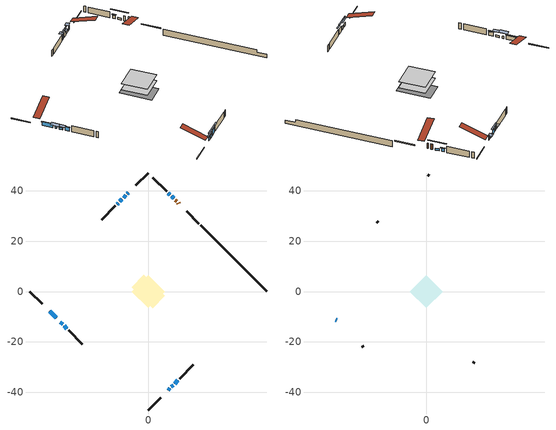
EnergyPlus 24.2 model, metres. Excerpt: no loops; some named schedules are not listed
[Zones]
conditioned space
 floor outside (Floor1 construction): -1.1,0 0,1.1 1.1,0 0,-1.1 z0.61
 floor adiabatic (AdiabaticFloorConstruction): -6.53,0 0,6.53 6.53,0 0,-6.53 z0.61
 floor foundation (Slab1 construction): -6.57,1.7 -1.7,6.57 6.57,-1.7 1.7,-6.57 z-1.77
 wall outside (RimJoist1 construction): 0,-47.09 4.93,-42.16 / -47.09,0 -42.16,-4.93 / 0,47.09 -4.93,42.16 / 20.13,26.95 15.2,31.88 z0.61:0.91
 wall outside (AdiabaticWallConstruction 1): 12.21,34.87 11.9,35.19 / 11.24,35.84 10.79,36.3 z0.61:2.64
 wall outside (AdiabaticWallConstruction): -7.92,39.16 -8.28,38.81 z0.61:2.29; -39.16,-7.92 -36.58,-10.51 / -10.45,36.64 -11.31,35.77 / -33.39,-13.69 -32.31,-14.77 z0.61:2.13; 10.13,36.95 9.27,37.82 / -8.93,38.15 -9.79,37.29 / -34.91,-12.17 -34.05,-13.04 z0.61:1.37; 8.61,38.47 7.98,39.1 / 7.92,-39.16 8.55,-38.53 z0.61:1.91; -11.97,35.12 -12.36,34.72 z0.61:2.59; 9.21,-37.88 9.84,-37.25 z0.61:1.83; 10.49,-36.59 11.79,-35.3 z0.61:2.62
 wall outside (Wall1 construction): 12.44,-34.64 17.92,-29.16 / -31.66,-15.43 -26.18,-20.91 / -13.02,34.06 -18.5,28.58 / 7.33,39.76 1.85,45.24 z0.61:3.05
 wall foundation (FoundationWall1 construction): 20.79,26.3,-1.77 20.79,26.3,0.61 44.46,2.63,0.61 44.46,2.63,-0.49 47.09,0,-0.49 47.09,0,-1.77
 window (WindowConstruction 8): -7.92,39.16 -8.28,38.81 z0.61:2.29
 window (WindowConstruction 7): -39.16,-7.92 -36.58,-10.51 z0.61:2.13
 window (WindowConstruction 9): 10.13,36.95 9.27,37.82 z0.61:1.37
 window (WindowConstruction 10): -8.93,38.15 -9.79,37.29 z0.61:1.37
 window (WindowConstruction 11): -34.91,-12.18 -34.05,-13.04 z0.61:1.37
 window (WindowConstruction): 8.61,38.47 7.98,39.1 z0.61:1.91
 window (WindowConstruction 1): -10.45,36.63 -11.31,35.77 z0.61:2.13
 window (WindowConstruction 2): -11.97,35.12 -12.36,34.72 z0.61:2.59
 window (WindowConstruction 3): 7.92,-39.16 8.55,-38.53 z0.61:1.91
 window (WindowConstruction 4): 9.21,-37.88 9.84,-37.25 z0.61:1.83
 window (WindowConstruction 5): 10.49,-36.59 11.79,-35.3 z0.61:2.62
 window (WindowConstruction 6): -33.39,-13.69 -32.31,-14.77 z0.61:2.13
 door (Door): 12.21,34.87 11.9,35.19 z0.61:2.64
 door (Door 1): 11.24,35.84 10.79,36.3 z0.61:2.64
 ceiling adiabatic (AdiabaticFloorConstruction): 0,-6.53 6.53,0 0,6.53 -6.53,0 z0.61
attic - vented
 floor to conditioned space (Floor2 construction Reversed): -6.53,0 0,6.53 6.53,0 0,-6.53 z3.05
 wall outside (AdiabaticWallConstruction): -35.92,-11.16 -35.57,-11.52 z0.61:1.47
 wall outside (Wall2 construction): 18.58,-28.5 19.11,-27.97 / -25.52,-21.57 -24.99,-22.1 / -19.16,27.93 -19.69,27.4 / 1.19,45.9 0.66,46.43 z0.61:3.05
 window (WindowConstruction 12): -35.92,-11.16 -35.57,-11.52 z0.61:1.47
 roof outside (Roof1 construction): 7.26,-39.82,3.05 0.9,-33.46,6.05 -0.78,-35.13,6.05 5.59,-41.5,3.05; -39.82,-7.26,3.05 -33.46,-0.9,6.05 -35.13,0.78,6.05 -41.5,-5.59,3.05; -7.26,39.82,3.05 -0.9,33.46,6.05 0.78,35.13,6.05 -5.59,41.5,3.05; 12.87,34.22,3.05 6.51,27.85,6.05 8.18,26.18,6.05 14.55,32.54,3.05
shading: -34.71,-12.38 -36.78,-10.3 -37.86,-11.38 -35.78,-13.46 z2.69; -8.6,38.49 -7.6,39.49 -8.46,40.35 -9.46,39.35 z2.75; -36.44,-10.65 -39.31,-7.78 -39.52,-7.99 -36.65,-10.86 z2.34; 7.4,39.68 12,35.09 12.21,35.3 7.61,39.89 z4.01; -9.94,37.15 -8.79,38.3 -9.22,38.73 -10.37,37.58 z1.57; -33.19,-13.9 -35.77,-11.31 -36.63,-12.18 -34.05,-14.76 z2.59; 7.77,39.31 8.82,38.26 9.03,38.47 7.98,39.53 z2.2; -12.28,34.8 -9.48,37.6 -9.69,37.81 -12.49,35.02 z3.5; -12.58,34.51 -11.76,35.33 -12.62,36.19 -13.44,35.37 z2.89; 9.41,-37.67 7.06,-40.03 7.27,-40.24 9.62,-37.88 z3.12; 11.34,-35.74 7.7,-39.38 7.91,-39.6 11.55,-35.95 z3.96; 12.65,-34.44 9.63,-37.45 9.84,-37.66 12.86,-34.65 z3.83; -32.17,-14.91 -33.53,-13.55 -33.75,-13.76 -32.38,-15.13 z2.34
[Building]
Building 1: Terrain=Suburbs
[Site:Location]
Quebec Intl AP_QC: Latitude {deg}=46.8; Longitude {deg}=-71.38; Time Zone {hr}=-5; Elevation {m}=74; Keep Site Location Information=Yes
[Site:GroundTemperature:Shallow]
0.0108218, -2.24938, -2.43038, -1.3578, 2.94801, 7.23376, 10.9493, 13.303, 13.5029, 11.5886, 7.96783, 3.81355
[Site:WaterMainsTemperature]
Calculation Method=Schedule; Temperature Schedule=mains temperature schedule
[Material] Roughness=Rough; Thermal Absorptance=0.9
Name | Thickness {m} | Conductivity {W/m-K} | Density {kg/m3} | Specific Heat {J/kg-K} | Solar Absorptance | Visible Absorptance
asphalt or fiberglass shingles | 0.00635 | 0.162714 | 1121.4 | 1465.45 | 0.4 | 0.4
ceiling loosefill ins | 0.0846667 | 0.0480833 | 16.02 | 1046.75 | 0.7 | 0.7
ceiling stud and cavity | 0.1397 | 0.0801386 | 65.682 | 1177.47 | 0.7 | 0.7
concrete 4.0 in. | 0.1016 | 1.803125 | 2242.8 | 837.4 | 0.7 | 0.7
concrete 8.0 in. | 0.2032 | 1.803125 | 2242.8 | 837.4 | 0.7 | 0.7
door material | 0.04445 | 0.0451087 | 512.64 | 1214.23 | 0.7 | 0.7
exterior vertical ins | 0.0536725 | 0.029427 | 32.04 | 1214.23 | 0.7 | 0.7
floor covering | 0.0127 | 0.0433444 | 54.468 | 1339.84 | 0.6 | 0.6
floor rigid ins | 0.103632 | 0.029427 | 32.04 | 1214.23 | 0.7 | 0.7
floor rigid ins 1; wall rigid ins 1 | 0.512978 | 0.029427 | 32.04 | 1214.23 | 0.7 | 0.7
floor stud and cavity | 0.1397 | 0.161191 | 92.3553 | 1139.71 | 0.7 | 0.7
floor stud and cavity 1 | 0.1397 | 1.75129 | 37.0049 | 1207.88 | 0.7 | 0.7
furniture material conditioned space 1 | 0.1524 | 0.115458 | 640.8 | 1214.23 | 0.6 | 0.6
gypsum board | 0.0127 | 0.160291 | 801 | 837.4 | 0.6 | 0.6
gypsum board 1 | 0.0127 | 0.160291 | 801 | 837.4 | 0.7 | 0.7
osb sheathing 0.5 in. | 0.0127 | 0.115458 | 512.64 | 1214.23 | 0.7 | 0.7
osb sheathing 0.75 in. | 0.01905 | 0.115458 | 512.64 | 1214.23 | 0.7 | 0.7
osb sheathing 2.0 in. | 0.0508 | 0.115458 | 512.64 | 1214.23 | 0.7 | 0.7
rim joist rigid ins; wall rigid ins | 0.051816 | 0.029427 | 32.04 | 1214.23 | 0.7 | 0.7
rim joist stud and cavity | 0.0508 | 0.0402607 | 125.044 | 1163.47 | 0.6 | 0.6
wall stud and cavity | 0.1397 | 0.219778 | 139.0536 | 1170.24 | 0.7 | 0.7
wall stud and cavity 1 | 0.0889 | 6.9971 | 50.32683 | 1063.81 | 0.6 | 0.6
wall stud and cavity 2 | 0.0889 | 0.380278 | 52.3479 | 1209.89 | 0.7 | 0.7
wall stud and cavity 3 | 0.0889 | 0.391764 | 83.0341 | 1211.67 | 0.7 | 0.7
wood siding | 0.0254 | 0.102417 | 544.68 | 1172.36 | 0.4 | 0.4
wood siding 1 | 0.00254 | 0.102417 | 544.68 | 1172.36 | 0.4 | 0.4
wood siding 2; wood siding 3; wood siding 4 | 0.0254 | 0.102417 | 544.68 | 1172.36 | 0.7 | 0.7
[WindowMaterial:SimpleGlazingSystem]
Name | U-Factor {W/m2-K} | Solar Heat Gain Coefficient
WindowMaterial | 4.9603 | 0.66
WindowMaterial 1 | 4.6253 | 0.68
WindowMaterial 2 | 4.37603 | 0.67
WindowMaterial 3 | 5.0097 | 0.66
WindowMaterial 4 | 3.57373 | 0.64
WindowMaterial 5 | 4.96768 | 0.66
WindowMaterial 6 | 4.391933 | 0.69
WindowMaterial 7 | 1.79254 | 0.4
WindowMaterial 8 | 5.13859 | 0.65
WindowMaterial 9 | 2.28369 | 0.4
[Construction]
AdiabaticFloorConstruction: floor stud and cavity 1, floor rigid ins 1, osb sheathing 0.75 in., floor covering
AdiabaticWallConstruction: wood siding 3, wall rigid ins 1, wall stud and cavity 2, gypsum board
AdiabaticWallConstruction 1: wood siding 4, wall rigid ins 1, wall stud and cavity 2, gypsum board
Door; Door 1: door material
Floor1 construction: floor stud and cavity, floor rigid ins, osb sheathing 0.75 in., floor covering
Floor2 construction Reversed: gypsum board, ceiling stud and cavity, ceiling loosefill ins
FoundationWall1 construction: concrete 8.0 in., gypsum board 1
furniture construction conditioned space 1: furniture material conditioned space 1
PartitionWallConstruction: gypsum board, wall stud and cavity 3, gypsum board
RimJoist1 construction: wood siding 2, rim joist rigid ins, osb sheathing 2.0 in., rim joist stud and cavity
Roof1 construction: asphalt or fiberglass shingles
Slab1 construction: concrete 4.0 in.
Wall1 construction: wood siding, wall rigid ins, osb sheathing 0.5 in., wall stud and cavity, gypsum board
Wall2 construction: wood siding 1, wall stud and cavity 1
WindowConstruction; WindowConstruction 3: WindowMaterial
WindowConstruction 1: WindowMaterial 1
WindowConstruction 10; WindowConstruction 11; WindowConstruction 9: WindowMaterial 8
WindowConstruction 12: WindowMaterial 9
WindowConstruction 2: WindowMaterial 2
WindowConstruction 4: WindowMaterial 3
WindowConstruction 5: WindowMaterial 4
WindowConstruction 6: WindowMaterial 5
WindowConstruction 7: WindowMaterial 6
WindowConstruction 8: WindowMaterial 7
[Zone] Multiplier=1; Part of Total Floor Area=Yes
Name | Volume {m3}
attic - vented | 41.5799
conditioned space | 416.4
[Space]
Name | Zone | Volume {m3}
attic - vented 1 | attic - vented | 41.5799
conditioned space 1 | conditioned space | 416.4
[ZoneInfiltration:EffectiveLeakageArea]
infil attic - vented 1: Zone or Space=attic - vented 1; Schedule=Always On Discrete; Effective Air Leakage Area {cm2}=3152.49; Stack Coefficient=0.000378302; Wind Coefficient=1.31413e-05
[ZoneMixing]
whole house fan mix: Zone or Space=attic - vented; Schedule=Always On Continuous; Design Flow Rate Calculation Method=Flow/Zone; Design Flow Rate {m3/s}=0; Source Zone or Space=conditioned space
[SurfaceProperty:ExposedFoundationPerimeter]
Slab1: Exposed Perimeter Calculation Method=TotalExposedPerimeter; Total Exposed Perimeter {m}=37.187
[InternalMass] Zone or ZoneList=conditioned space; Space or SpaceList=conditioned space 1
Name | Construction | Surface Area {m2}
furniture mass conditioned space 1 | furniture construction conditioned space 1 | 67.3841
partition wall mass | PartitionWallConstruction | 168.46
[Lights]
interior lighting: Zone or ZoneList or Space or SpaceList=conditioned space 1; Schedule=interior lighting schedule; Design Level Calculation Method=LightingLevel; Lighting Level {W}=343.2; Return Air Fraction=0; Fraction Radiant=0.6; Fraction Visible=0.2; Fraction Replaceable=1
[People]
occupants: Zone or ZoneList or Space or SpaceList=conditioned space 1; Number of People Schedule=occupants schedule; Number of People Calculation Method=People; Number of People=3; Fraction Radiant=0.314171; Sensible Heat Fraction=0.56303; Activity Level Schedule=occupants activity schedule; Carbon Dioxide Generation Rate {m3/s-W}=0; Enable ASHRAE 55 Comfort Warnings=No; Mean Radiant Temperature Calculation Type=EnclosureAveraged
[ElectricEquipment] Zone or ZoneList or Space or SpaceList=conditioned space 1; Design Level Calculation Method=EquipmentLevel
Name | Schedule | Design Level {W} | Fraction Latent | Fraction Radiant | Fraction Lost
clothes dryer | clothes dryer schedule | 140.772 | 0.015 | 0.081 | 0.85
clothes washer | clothes washer schedule | 32.1985 | 0.03 | 0.162 | 0.7
cooking range | cooking range schedule | 215.147 | 0.08 | 0.432 | 0.2
dishwasher | dishwasher schedule | 66.8632 | 0.3 | 0.18 | 0.4
fridge | fridge schedule | 72.9452 | 0 | 0.6 | 0
mech vent house fan | mech vent house fan schedule | 14.1667 | 0 | 0 | 1
mech vent house fan cfis | mech vent house fan cfis schedule | 0 | 0 | 0 | 0
misc plug loads | misc plug loads schedule | 494.7 | 0.045 | 0.513 | 0.1
whole house fan | Always On Discrete | 0 | 0 | 0 | 1
[OtherEquipment] Zone or ZoneList or Space or SpaceList=conditioned space 1; Design Level Calculation Method=EquipmentLevel
Name | Fuel Type | Schedule | Design Level {W} | Fraction Latent | Fraction Radiant | Fraction Lost
clothes dryer 1 | Electricity | clothes dryer schedule | 0 | 0.015 | 0.081 | 0.85
cooking range 1 | Electricity | cooking range schedule | 0 | 0.08 | 0.432 | 0.2
general water use latent | None | general water use schedule | 62.594 | 1 | 0 | 0
general water use sensible | None | general water use schedule | -61.6891 | 0 | 0.6 | 0
mech vent house fan latent load | None | Always On Discrete | 0 | 1 | 0 | 0
mech vent house fan sensible load | None | Always On Discrete | 0 | 0 | 0 | 0
water heater energy adjustment1 | Electricity | Always On Discrete | 0.01 | 0 | 0 | 1
[ZoneInfiltration:DesignFlowRate] Zone or ZoneList or Space or SpaceList=conditioned space 1; Schedule=Always On Discrete; Design Flow Rate Calculation Method=Flow/Zone; Design Flow Rate {m3/s}=0
infil flow; natural vent flow; whole house fan flow
[Foundation:Kiva]
Foundation Kiva 1: Initial Indoor Air Temperature {C}=18; Wall Height Above Grade {m}=0.609996; Wall Depth Below Slab {m}=0.2032; Custom Block Material Name 1=exterior vertical ins; Custom Block Depth 1 {m}=2.38; Custom Block X Position 1 {m}=0.2159; Custom Block Z Position 1 {m}=0
[Foundation:Kiva:Settings]
Soil Conductivity {W/m-K}=0.849921; Soil Density {kg/m3}=1842.3; Soil Specific Heat {J/kg-K}=418.7; Ground Solar Absorptivity=0.9; Ground Thermal Absorptivity=0.9; Ground Surface Roughness {m}=0.03; Far-Field Width {m}=40; Deep-Ground Boundary Condition=ZeroFlux; Deep-Ground Depth {m}=40; Minimum Cell Dimension {m}=0.2; Maximum Cell Growth Coefficient=3; Simulation Timestep=Timestep
[Exterior:Lights]
exterior lighting: Schedule=exterior lighting schedule; Design Level {W}=75.6
[Schedule:Constant]
Name | Hourly Value
Always On Continuous; mech vent house fan schedule; mech vent house fan cfis schedule; Always On Discrete | 1
occupants activity schedule | 117.228
fridge schedule | 0
[Schedule:Day:Interval]
interior lighting schedule day: No, 01:00, 0.108182, 04:00, 0.0901515, 05:00, 0.0991667, 06:00, 0.162273, 07:00, 0.270455, 08:00, 0.342576, 10:00, 0.369621, 11:00, 0.351591, 12:00, 0.333561, 13:00, 0.324545, 14:00, 0.31553, 15:00, 0.333561, 16:00, 0.369621, 17:00, 0.450758, 18:00, 0.585985, 19:00, 0.775303, 20:00, 0.955606, 21:00, 0.991667, 22:00, 0.712197, 23:00, 0.360606, 24:00, 0.162273
[Schedule:Week:Daily]
interior lighting schedule Week Rule - Jan1-Jan27: interior lighting schedule day, interior lighting schedule day, interior lighting schedule day, interior lighting schedule day, interior lighting schedule day, interior lighting schedule day, interior lighting schedule day, interior lighting schedule default day, interior lighting schedule default day, interior lighting schedule default day, interior lighting schedule default day, interior lighting schedule default day
interior lighting schedule Week Rule - Jan28-Feb3: interior lighting schedule day, interior lighting schedule day, interior lighting schedule day, interior lighting schedule day, interior lighting schedule day 1, interior lighting schedule day 1, interior lighting schedule day 1, interior lighting schedule default day, interior lighting schedule default day, interior lighting schedule default day, interior lighting schedule default day, interior lighting schedule default day
interior lighting schedule Week Rule - Feb4-Feb24: interior lighting schedule day 1, interior lighting schedule day 1, interior lighting schedule day 1, interior lighting schedule day 1, interior lighting schedule day 1, interior lighting schedule day 1, interior lighting schedule day 1, interior lighting schedule default day, interior lighting schedule default day, interior lighting schedule default day, interior lighting schedule default day, interior lighting schedule default day
interior lighting schedule Week Rule - Feb25-Mar3: interior lighting schedule day 1, interior lighting schedule day 1, interior lighting schedule day 1, interior lighting schedule day 1, interior lighting schedule day 2, interior lighting schedule day 2, interior lighting schedule day 2, interior lighting schedule default day, interior lighting schedule default day, interior lighting schedule default day, interior lighting schedule default day, interior lighting schedule default day
interior lighting schedule Week Rule - Mar4-Mar31: interior lighting schedule day 2, interior lighting schedule day 2, interior lighting schedule day 2, interior lighting schedule day 2, interior lighting schedule day 2, interior lighting schedule day 2, interior lighting schedule day 2, interior lighting schedule default day, interior lighting schedule default day, interior lighting schedule default day, interior lighting schedule default day, interior lighting schedule default day
interior lighting schedule Week Rule - Apr1-Apr28: interior lighting schedule day 3, interior lighting schedule day 3, interior lighting schedule day 3, interior lighting schedule day 3, interior lighting schedule day 3, interior lighting schedule day 3, interior lighting schedule day 3, interior lighting schedule default day, interior lighting schedule default day, interior lighting schedule default day, interior lighting schedule default day, interior lighting schedule default day
interior lighting schedule Week Rule - Apr29-May5: interior lighting schedule day 3, interior lighting schedule day 3, interior lighting schedule day 4, interior lighting schedule day 4, interior lighting schedule day 4, interior lighting schedule day 4, interior lighting schedule day 4, interior lighting schedule default day, interior lighting schedule default day, interior lighting schedule default day, interior lighting schedule default day, interior lighting schedule default day
interior lighting schedule Week Rule - May6-May26: interior lighting schedule day 4, interior lighting schedule day 4, interior lighting schedule day 4, interior lighting schedule day 4, interior lighting schedule day 4, interior lighting schedule day 4, interior lighting schedule day 4, interior lighting schedule default day, interior lighting schedule default day, interior lighting schedule default day, interior lighting schedule default day, interior lighting schedule default day
interior lighting schedule Week Rule - May27-Jun2: interior lighting schedule day 4, interior lighting schedule day 4, interior lighting schedule day 4, interior lighting schedule day 4, interior lighting schedule day 4, interior lighting schedule day 5, interior lighting schedule day 5, interior lighting schedule default day, interior lighting schedule default day, interior lighting schedule default day, interior lighting schedule default day, interior lighting schedule default day
interior lighting schedule Week Rule - Jun3-Jun30: interior lighting schedule day 5, interior lighting schedule day 5, interior lighting schedule day 5, interior lighting schedule day 5, interior lighting schedule day 5, interior lighting schedule day 5, interior lighting schedule day 5, interior lighting schedule default day, interior lighting schedule default day, interior lighting schedule default day, interior lighting schedule default day, interior lighting schedule default day
interior lighting schedule Week Rule - Jul1-Jul28: interior lighting schedule day 6, interior lighting schedule day 6, interior lighting schedule day 6, interior lighting schedule day 6, interior lighting schedule day 6, interior lighting schedule day 6, interior lighting schedule day 6, interior lighting schedule default day, interior lighting schedule default day, interior lighting schedule default day, interior lighting schedule default day, interior lighting schedule default day
interior lighting schedule Week Rule - Jul29-Aug4: interior lighting schedule day 6, interior lighting schedule day 6, interior lighting schedule day 6, interior lighting schedule day 7, interior lighting schedule day 7, interior lighting schedule day 7, interior lighting schedule day 7, interior lighting schedule default day, interior lighting schedule default day, interior lighting schedule default day, interior lighting schedule default day, interior lighting schedule default day
interior lighting schedule Week Rule - Aug5-Aug25: interior lighting schedule day 7, interior lighting schedule day 7, interior lighting schedule day 7, interior lighting schedule day 7, interior lighting schedule day 7, interior lighting schedule day 7, interior lighting schedule day 7, interior lighting schedule default day, interior lighting schedule default day, interior lighting schedule default day, interior lighting schedule default day, interior lighting schedule default day
interior lighting schedule Week Rule - Aug26-Sep1: interior lighting schedule day 7, interior lighting schedule day 7, interior lighting schedule day 7, interior lighting schedule day 7, interior lighting schedule day 7, interior lighting schedule day 7, interior lighting schedule day 8, interior lighting schedule default day, interior lighting schedule default day, interior lighting schedule default day, interior lighting schedule default day, interior lighting schedule default day
interior lighting schedule Week Rule - Sep2-Sep29: interior lighting schedule day 8, interior lighting schedule day 8, interior lighting schedule day 8, interior lighting schedule day 8, interior lighting schedule day 8, interior lighting schedule day 8, interior lighting schedule day 8, interior lighting schedule default day, interior lighting schedule default day, interior lighting schedule default day, interior lighting schedule default day, interior lighting schedule default day
interior lighting schedule Week Rule - Sep30-Oct6: interior lighting schedule day 8, interior lighting schedule day 9, interior lighting schedule day 9, interior lighting schedule day 9, interior lighting schedule day 9, interior lighting schedule day 9, interior lighting schedule day 9, interior lighting schedule default day, interior lighting schedule default day, interior lighting schedule default day, interior lighting schedule default day, interior lighting schedule default day
interior lighting schedule Week Rule - Oct7-Oct27: interior lighting schedule day 9, interior lighting schedule day 9, interior lighting schedule day 9, interior lighting schedule day 9, interior lighting schedule day 9, interior lighting schedule day 9, interior lighting schedule day 9, interior lighting schedule default day, interior lighting schedule default day, interior lighting schedule default day, interior lighting schedule default day, interior lighting schedule default day
interior lighting schedule Week Rule - Oct28-Nov3: interior lighting schedule day 9, interior lighting schedule day 9, interior lighting schedule day 9, interior lighting schedule day 9, interior lighting schedule day 10, interior lighting schedule day 10, interior lighting schedule day 10, interior lighting schedule default day, interior lighting schedule default day, interior lighting schedule default day, interior lighting schedule default day, interior lighting schedule default day
interior lighting schedule Week Rule - Nov4-Nov24: interior lighting schedule day 10, interior lighting schedule day 10, interior lighting schedule day 10, interior lighting schedule day 10, interior lighting schedule day 10, interior lighting schedule day 10, interior lighting schedule day 10, interior lighting schedule default day, interior lighting schedule default day, interior lighting schedule default day, interior lighting schedule default day, interior lighting schedule default day
interior lighting schedule Week Rule - Nov25-Dec1: interior lighting schedule day 10, interior lighting schedule day 10, interior lighting schedule day 10, interior lighting schedule day 10, interior lighting schedule day 10, interior lighting schedule day 10, interior lighting schedule day 11, interior lighting schedule default day, interior lighting schedule default day, interior lighting schedule default day, interior lighting schedule default day, interior lighting schedule default day
interior lighting schedule Week Rule - Dec2-Dec31: interior lighting schedule day 11, interior lighting schedule day 11, interior lighting schedule day 11, interior lighting schedule day 11, interior lighting schedule day 11, interior lighting schedule day 11, interior lighting schedule day 11, interior lighting schedule default day, interior lighting schedule default day, interior lighting schedule default day, interior lighting schedule default day, interior lighting schedule default day
occupants schedule Week Rule - Jan1-Dec31: occupants schedule day, occupants schedule day, occupants schedule day, occupants schedule day, occupants schedule day, occupants schedule day, occupants schedule day, occupants schedule default day, occupants schedule default day, occupants schedule default day, occupants schedule default day, occupants schedule default day
clothes dryer schedule Week Rule - Jan1-Dec31: clothes dryer schedule day, clothes dryer schedule day, clothes dryer schedule day, clothes dryer schedule day, clothes dryer schedule day, clothes dryer schedule day, clothes dryer schedule day, clothes dryer schedule default day, clothes dryer schedule default day, clothes dryer schedule default day, clothes dryer schedule default day, clothes dryer schedule default day
clothes washer schedule Week Rule - Jan1-Dec31: clothes washer schedule day, clothes washer schedule day, clothes washer schedule day, clothes washer schedule day, clothes washer schedule day, clothes washer schedule day, clothes washer schedule day, clothes washer schedule default day, clothes washer schedule default day, clothes washer schedule default day, clothes washer schedule default day, clothes washer schedule default day
cooking range schedule Week Rule - Jan1-Dec31: cooking range schedule day, cooking range schedule day, cooking range schedule day, cooking range schedule day, cooking range schedule day, cooking range schedule day, cooking range schedule day, cooking range schedule default day, cooking range schedule default day, cooking range schedule default day, cooking range schedule default day, cooking range schedule default day
dishwasher schedule Week Rule - Jan1-Dec31: dishwasher schedule day, dishwasher schedule day, dishwasher schedule day, dishwasher schedule day, dishwasher schedule day, dishwasher schedule day, dishwasher schedule day, dishwasher schedule default day, dishwasher schedule default day, dishwasher schedule default day, dishwasher schedule default day, dishwasher schedule default day
misc plug loads schedule Week Rule - Jan1-Dec31: misc plug loads schedule day, misc plug loads schedule day, misc plug loads schedule day, misc plug loads schedule day, misc plug loads schedule day, misc plug loads schedule day, misc plug loads schedule day, misc plug loads schedule default day, misc plug loads schedule default day, misc plug loads schedule default day, misc plug loads schedule default day, misc plug loads schedule default day
general water use schedule Week Rule - Jan1-Dec31: general water use schedule day, general water use schedule day, general water use schedule day, general water use schedule day, general water use schedule day, general water use schedule day, general water use schedule day, general water use schedule default day, general water use schedule default day, general water use schedule default day, general water use schedule default day, general water use schedule default day
exterior lighting schedule Week Rule - Jan1-Jan27: exterior lighting schedule day, exterior lighting schedule day, exterior lighting schedule day, exterior lighting schedule day, exterior lighting schedule day, exterior lighting schedule day, exterior lighting schedule day, exterior lighting schedule default day, exterior lighting schedule default day, exterior lighting schedule default day, exterior lighting schedule default day, exterior lighting schedule default day
exterior lighting schedule Week Rule - Jan28-Feb3: exterior lighting schedule day, exterior lighting schedule day, exterior lighting schedule day, exterior lighting schedule day, exterior lighting schedule day 1, exterior lighting schedule day 1, exterior lighting schedule day 1, exterior lighting schedule default day, exterior lighting schedule default day, exterior lighting schedule default day, exterior lighting schedule default day, exterior lighting schedule default day
exterior lighting schedule Week Rule - Feb4-Feb24: exterior lighting schedule day 1, exterior lighting schedule day 1, exterior lighting schedule day 1, exterior lighting schedule day 1, exterior lighting schedule day 1, exterior lighting schedule day 1, exterior lighting schedule day 1, exterior lighting schedule default day, exterior lighting schedule default day, exterior lighting schedule default day, exterior lighting schedule default day, exterior lighting schedule default day
exterior lighting schedule Week Rule - Feb25-Mar3: exterior lighting schedule day 1, exterior lighting schedule day 1, exterior lighting schedule day 1, exterior lighting schedule day 1, exterior lighting schedule day 2, exterior lighting schedule day 2, exterior lighting schedule day 2, exterior lighting schedule default day, exterior lighting schedule default day, exterior lighting schedule default day, exterior lighting schedule default day, exterior lighting schedule default day
exterior lighting schedule Week Rule - Mar4-Mar31: exterior lighting schedule day 2, exterior lighting schedule day 2, exterior lighting schedule day 2, exterior lighting schedule day 2, exterior lighting schedule day 2, exterior lighting schedule day 2, exterior lighting schedule day 2, exterior lighting schedule default day, exterior lighting schedule default day, exterior lighting schedule default day, exterior lighting schedule default day, exterior lighting schedule default day
exterior lighting schedule Week Rule - Apr1-Apr28: exterior lighting schedule day 3, exterior lighting schedule day 3, exterior lighting schedule day 3, exterior lighting schedule day 3, exterior lighting schedule day 3, exterior lighting schedule day 3, exterior lighting schedule day 3, exterior lighting schedule default day, exterior lighting schedule default day, exterior lighting schedule default day, exterior lighting schedule default day, exterior lighting schedule default day
exterior lighting schedule Week Rule - Apr29-May5: exterior lighting schedule day 3, exterior lighting schedule day 3, exterior lighting schedule day 4, exterior lighting schedule day 4, exterior lighting schedule day 4, exterior lighting schedule day 4, exterior lighting schedule day 4, exterior lighting schedule default day, exterior lighting schedule default day, exterior lighting schedule default day, exterior lighting schedule default day, exterior lighting schedule default day
exterior lighting schedule Week Rule - May6-May26: exterior lighting schedule day 4, exterior lighting schedule day 4, exterior lighting schedule day 4, exterior lighting schedule day 4, exterior lighting schedule day 4, exterior lighting schedule day 4, exterior lighting schedule day 4, exterior lighting schedule default day, exterior lighting schedule default day, exterior lighting schedule default day, exterior lighting schedule default day, exterior lighting schedule default day
exterior lighting schedule Week Rule - May27-Jun2: exterior lighting schedule day 4, exterior lighting schedule day 4, exterior lighting schedule day 4, exterior lighting schedule day 4, exterior lighting schedule day 4, exterior lighting schedule day 5, exterior lighting schedule day 5, exterior lighting schedule default day, exterior lighting schedule default day, exterior lighting schedule default day, exterior lighting schedule default day, exterior lighting schedule default day
exterior lighting schedule Week Rule - Jun3-Jun30: exterior lighting schedule day 5, exterior lighting schedule day 5, exterior lighting schedule day 5, exterior lighting schedule day 5, exterior lighting schedule day 5, exterior lighting schedule day 5, exterior lighting schedule day 5, exterior lighting schedule default day, exterior lighting schedule default day, exterior lighting schedule default day, exterior lighting schedule default day, exterior lighting schedule default day
exterior lighting schedule Week Rule - Jul1-Jul28: exterior lighting schedule day 6, exterior lighting schedule day 6, exterior lighting schedule day 6, exterior lighting schedule day 6, exterior lighting schedule day 6, exterior lighting schedule day 6, exterior lighting schedule day 6, exterior lighting schedule default day, exterior lighting schedule default day, exterior lighting schedule default day, exterior lighting schedule default day, exterior lighting schedule default day
exterior lighting schedule Week Rule - Jul29-Aug4: exterior lighting schedule day 6, exterior lighting schedule day 6, exterior lighting schedule day 6, exterior lighting schedule day 7, exterior lighting schedule day 7, exterior lighting schedule day 7, exterior lighting schedule day 7, exterior lighting schedule default day, exterior lighting schedule default day, exterior lighting schedule default day, exterior lighting schedule default day, exterior lighting schedule default day
exterior lighting schedule Week Rule - Aug5-Aug25: exterior lighting schedule day 7, exterior lighting schedule day 7, exterior lighting schedule day 7, exterior lighting schedule day 7, exterior lighting schedule day 7, exterior lighting schedule day 7, exterior lighting schedule day 7, exterior lighting schedule default day, exterior lighting schedule default day, exterior lighting schedule default day, exterior lighting schedule default day, exterior lighting schedule default day
exterior lighting schedule Week Rule - Aug26-Sep1: exterior lighting schedule day 7, exterior lighting schedule day 7, exterior lighting schedule day 7, exterior lighting schedule day 7, exterior lighting schedule day 7, exterior lighting schedule day 7, exterior lighting schedule day 8, exterior lighting schedule default day, exterior lighting schedule default day, exterior lighting schedule default day, exterior lighting schedule default day, exterior lighting schedule default day
exterior lighting schedule Week Rule - Sep2-Sep29: exterior lighting schedule day 8, exterior lighting schedule day 8, exterior lighting schedule day 8, exterior lighting schedule day 8, exterior lighting schedule day 8, exterior lighting schedule day 8, exterior lighting schedule day 8, exterior lighting schedule default day, exterior lighting schedule default day, exterior lighting schedule default day, exterior lighting schedule default day, exterior lighting schedule default day
exterior lighting schedule Week Rule - Sep30-Oct6: exterior lighting schedule day 8, exterior lighting schedule day 9, exterior lighting schedule day 9, exterior lighting schedule day 9, exterior lighting schedule day 9, exterior lighting schedule day 9, exterior lighting schedule day 9, exterior lighting schedule default day, exterior lighting schedule default day, exterior lighting schedule default day, exterior lighting schedule default day, exterior lighting schedule default day
exterior lighting schedule Week Rule - Oct7-Oct27: exterior lighting schedule day 9, exterior lighting schedule day 9, exterior lighting schedule day 9, exterior lighting schedule day 9, exterior lighting schedule day 9, exterior lighting schedule day 9, exterior lighting schedule day 9, exterior lighting schedule default day, exterior lighting schedule default day, exterior lighting schedule default day, exterior lighting schedule default day, exterior lighting schedule default day
exterior lighting schedule Week Rule - Oct28-Nov3: exterior lighting schedule day 9, exterior lighting schedule day 9, exterior lighting schedule day 9, exterior lighting schedule day 9, exterior lighting schedule day 10, exterior lighting schedule day 10, exterior lighting schedule day 10, exterior lighting schedule default day, exterior lighting schedule default day, exterior lighting schedule default day, exterior lighting schedule default day, exterior lighting schedule default day
exterior lighting schedule Week Rule - Nov4-Nov24: exterior lighting schedule day 10, exterior lighting schedule day 10, exterior lighting schedule day 10, exterior lighting schedule day 10, exterior lighting schedule day 10, exterior lighting schedule day 10, exterior lighting schedule day 10, exterior lighting schedule default day, exterior lighting schedule default day, exterior lighting schedule default day, exterior lighting schedule default day, exterior lighting schedule default day
exterior lighting schedule Week Rule - Nov25-Dec1: exterior lighting schedule day 10, exterior lighting schedule day 10, exterior lighting schedule day 10, exterior lighting schedule day 10, exterior lighting schedule day 10, exterior lighting schedule day 10, exterior lighting schedule day 11, exterior lighting schedule default day, exterior lighting schedule default day, exterior lighting schedule default day, exterior lighting schedule default day, exterior lighting schedule default day
exterior lighting schedule Week Rule - Dec2-Dec31: exterior lighting schedule day 11, exterior lighting schedule day 11, exterior lighting schedule day 11, exterior lighting schedule day 11, exterior lighting schedule day 11, exterior lighting schedule day 11, exterior lighting schedule day 11, exterior lighting schedule default day, exterior lighting schedule default day, exterior lighting schedule default day, exterior lighting schedule default day, exterior lighting schedule default day
[Schedule:Year]
interior lighting schedule: interior lighting schedule Week Rule - Jan1-Jan27, 1, 1, 1, 27, interior lighting schedule Week Rule - Jan28-Feb3, 1, 28, 2, 3, interior lighting schedule Week Rule - Feb4-Feb24, 2, 4, 2, 24, interior lighting schedule Week Rule - Feb25-Mar3, 2, 25, 3, 3, interior lighting schedule Week Rule - Mar4-Mar31, 3, 4, 3, 31, interior lighting schedule Week Rule - Apr1-Apr28, 4, 1, 4, 28, interior lighting schedule Week Rule - Apr29-May5, 4, 29, 5, 5, interior lighting schedule Week Rule - May6-May26, 5, 6, 5, 26, interior lighting schedule Week Rule - May27-Jun2, 5, 27, 6, 2, interior lighting schedule Week Rule - Jun3-Jun30, 6, 3, 6, 30, interior lighting schedule Week Rule - Jul1-Jul28, 7, 1, 7, 28, interior lighting schedule Week Rule - Jul29-Aug4, 7, 29, 8, 4, interior lighting schedule Week Rule - Aug5-Aug25, 8, 5, 8, 25, interior lighting schedule Week Rule - Aug26-Sep1, 8, 26, 9, 1, interior lighting schedule Week Rule - Sep2-Sep29, 9, 2, 9, 29, interior lighting schedule Week Rule - Sep30-Oct6, 9, 30, 10, 6, interior lighting schedule Week Rule - Oct7-Oct27, 10, 7, 10, 27, interior lighting schedule Week Rule - Oct28-Nov3, 10, 28, 11, 3, interior lighting schedule Week Rule - Nov4-Nov24, 11, 4, 11, 24, interior lighting schedule Week Rule - Nov25-Dec1, 11, 25, 12, 1, interior lighting schedule Week Rule - Dec2-Dec31, 12, 2, 12, 31
occupants schedule: occupants schedule Week Rule - Jan1-Dec31, 1, 1, 12, 31
clothes dryer schedule: clothes dryer schedule Week Rule - Jan1-Dec31, 1, 1, 12, 31
clothes washer schedule: clothes washer schedule Week Rule - Jan1-Dec31, 1, 1, 12, 31
cooking range schedule: cooking range schedule Week Rule - Jan1-Dec31, 1, 1, 12, 31
dishwasher schedule: dishwasher schedule Week Rule - Jan1-Dec31, 1, 1, 12, 31
misc plug loads schedule: misc plug loads schedule Week Rule - Jan1-Dec31, 1, 1, 12, 31
general water use schedule: general water use schedule Week Rule - Jan1-Dec31, 1, 1, 12, 31
exterior lighting schedule: exterior lighting schedule Week Rule - Jan1-Jan27, 1, 1, 1, 27, exterior lighting schedule Week Rule - Jan28-Feb3, 1, 28, 2, 3, exterior lighting schedule Week Rule - Feb4-Feb24, 2, 4, 2, 24, exterior lighting schedule Week Rule - Feb25-Mar3, 2, 25, 3, 3, exterior lighting schedule Week Rule - Mar4-Mar31, 3, 4, 3, 31, exterior lighting schedule Week Rule - Apr1-Apr28, 4, 1, 4, 28, exterior lighting schedule Week Rule - Apr29-May5, 4, 29, 5, 5, exterior lighting schedule Week Rule - May6-May26, 5, 6, 5, 26, exterior lighting schedule Week Rule - May27-Jun2, 5, 27, 6, 2, exterior lighting schedule Week Rule - Jun3-Jun30, 6, 3, 6, 30, exterior lighting schedule Week Rule - Jul1-Jul28, 7, 1, 7, 28, exterior lighting schedule Week Rule - Jul29-Aug4, 7, 29, 8, 4, exterior lighting schedule Week Rule - Aug5-Aug25, 8, 5, 8, 25, exterior lighting schedule Week Rule - Aug26-Sep1, 8, 26, 9, 1, exterior lighting schedule Week Rule - Sep2-Sep29, 9, 2, 9, 29, exterior lighting schedule Week Rule - Sep30-Oct6, 9, 30, 10, 6, exterior lighting schedule Week Rule - Oct7-Oct27, 10, 7, 10, 27, exterior lighting schedule Week Rule - Oct28-Nov3, 10, 28, 11, 3, exterior lighting schedule Week Rule - Nov4-Nov24, 11, 4, 11, 24, exterior lighting schedule Week Rule - Nov25-Dec1, 11, 25, 12, 1, exterior lighting schedule Week Rule - Dec2-Dec31, 12, 2, 12, 31
[Schedule:Compact]
mains temperature schedule: Through: 01/01, For: AllDays, Until: 24:00, 5.175, Through: 01/02, For: AllDays, Until: 24:00, 5.10167, Through: 01/03, For: AllDays, Until: 24:00, 5.02889, Through: 01/04, For: AllDays, Until: 24:00, 4.95778, Through: 01/05, For: AllDays, Until: 24:00, 4.88778, Through: 01/06, For: AllDays, Until: 24:00, 4.81833, Through: 01/07, For: AllDays, Until: 24:00, 4.75056, Through: 01/08, For: AllDays, Until: 24:00, 4.68389, Through: 01/09, For: AllDays, Until: 24:00, 4.61833, Through: 01/10, For: AllDays, Until: 24:00, 4.55389, Through: 01/11, For: AllDays, Until: 24:00, 4.49056, Through: 01/12, For: AllDays, Until: 24:00, 4.42889, Through: 01/13, For: AllDays, Until: 24:00, 4.36778, Through: 01/14, For: AllDays, Until: 24:00, 4.30889, Through: 01/15, For: AllDays, Until: 24:00, 4.25056, Through: 01/16, For: AllDays, Until: 24:00, 4.19389, Through: 01/17, For: AllDays, Until: 24:00, 4.13833, Through: 01/18, For: AllDays, Until: 24:00, 4.08444, Through: 01/19, For: AllDays, Until: 24:00, 4.03167, Through: 01/20, For: AllDays, Until: 24:00, 3.98056, Through: 01/21, For: AllDays, Until: 24:00, 3.93056, Through: 01/22, For: AllDays, Until: 24:00, 3.88222, Through: 01/23, For: AllDays, Until: 24:00, 3.835, Through: 01/24, For: AllDays, Until: 24:00, 3.78944, Through: 01/25, For: AllDays, Until: 24:00, 3.74556, Through: 01/26, For: AllDays, Until: 24:00, 3.70278, Through: 01/27, For: AllDays, Until: 24:00, 3.66167, Through: 01/28, For: AllDays, Until: 24:00, 3.62167, Through: 01/29, For: AllDays, Until: 24:00, 3.58389, Through: 01/30, For: AllDays, Until: 24:00, 3.54722, Through: 01/31, For: AllDays, Until: 24:00, 3.51167, Through: 02/01, For: AllDays, Until: 24:00, 3.47833, Through: 02/02, For: AllDays, Until: 24:00, 3.44611, Through: 02/03, For: AllDays, Until: 24:00, 3.41556, Through: 02/04, For: AllDays, Until: 24:00, 3.38667, Through: 02/05, For: AllDays, Until: 24:00, 3.35944, Through: 02/06, For: AllDays, Until: 24:00, 3.33389, Through: 02/07, For: AllDays, Until: 24:00, 3.30944, Through: 02/08, For: AllDays, Until: 24:00, 3.28667, Through: 02/09, For: AllDays, Until: 24:00, 3.26611, Through: 02/10, For: AllDays, Until: 24:00, 3.24667, Through: 02/11, For: AllDays, Until: 24:00, 3.22889, Through: 02/12, For: AllDays, Until: 24:00, 3.21278, Through: 02/13, For: AllDays, Until: 24:00, 3.19833, Through: 02/14, For: AllDays, Until: 24:00, 3.18556, Through: 02/15, For: AllDays, Until: 24:00, 3.17389, Through: 02/16, For: AllDays, Until: 24:00, 3.16444, Through: 02/17, For: AllDays, Until: 24:00, 3.15667, Through: 02/18, For: AllDays, Until: 24:00, 3.15056, Through: 02/19, For: AllDays, Until: 24:00, 3.14556, Through: 02/20, For: AllDays, Until: 24:00, 3.14278, Through: 02/21, For: AllDays, Until: 24:00, 3.14111, Through: 02/22, For: AllDays, Until: 24:00, 3.14167, Through: 02/23, For: AllDays, Until: 24:00, 3.14333, Through: 02/24, For: AllDays, Until: 24:00, 3.14722, Through: 02/25, For: AllDays, Until: 24:00, 3.15222, Through: 02/26, For: AllDays, Until: 24:00, 3.15944, Through: 02/27, For: AllDays, Until: 24:00, 3.16778, Through: 02/28, For: AllDays, Until: 24:00, 3.17778, Through: 03/01, For: AllDays, Until: 24:00, 3.18944, Through: 03/02, For: AllDays, Until: 24:00, 3.20333, Through: 03/03, For: AllDays, Until: 24:00, 3.21833, Through: 03/04, For: AllDays, Until: 24:00, 3.235, Through: 03/05, For: AllDays, Until: 24:00, 3.25333, Through: 03/06, For: AllDays, Until: 24:00, 3.27333, Through: 03/07, For: AllDays, Until: 24:00, 3.29444, Through: 03/08, For: AllDays, Until: 24:00, 3.31778, Through: 03/09, For: AllDays, Until: 24:00, 3.34222, Through: 03/10, For: AllDays, Until: 24:00, 3.36889, Through: 03/11, For: AllDays, Until: 24:00, 3.39667, Through: 03/12, For: AllDays, Until: 24:00, 3.42611, Through: 03/13, For: AllDays, Until: 24:00, 3.45722, Through: 03/14, For: AllDays, Until: 24:00, 3.49, Through: 03/15, For: AllDays, Until: 24:00, 3.52389, Through: 03/16, For: AllDays, Until: 24:00, 3.55944, Through: 03/17, For: AllDays, Until: 24:00, 3.59667, Through: 03/18, For: AllDays, Until: 24:00, 3.63556, Through: 03/19, For: AllDays, Until: 24:00, 3.67556, Through: 03/20, For: AllDays, Until: 24:00, 3.71722, Through: 03/21, For: AllDays, Until: 24:00, 3.76056, Through: 03/22, For: AllDays, Until: 24:00, 3.80556, Through: 03/23, For: AllDays, Until: 24:00, 3.85111, Through: 03/24, For: AllDays, Until: 24:00, 3.89889, Through: 03/25, For: AllDays, Until: 24:00, 3.94778, Through: 03/26, For: AllDays, Until: 24:00, 3.99833, Through: 03/27, For: AllDays, Until: 24:00, 4.05, Through: 03/28, For: AllDays, Until: 24:00, 4.10333, Through: 03/29, For: AllDays, Until: 24:00, 4.15778, Through: 03/30, For: AllDays, Until: 24:00, 4.21333, Through: 03/31, For: AllDays, Until: 24:00, 4.27056, Through: 04/01, For: AllDays, Until: 24:00, 4.32944, Through: 04/02, For: AllDays, Until: 24:00, 4.38889, Through: 04/03, For: AllDays, Until: 24:00, 4.45, Through: 04/04, For: AllDays, Until: 24:00, 4.51222, Through: 04/05, For: AllDays, Until: 24:00, 4.57611, Through: 04/06, For: AllDays, Until: 24:00, 4.64056, Through: 04/07, For: AllDays, Until: 24:00, 4.70667, Through: 04/08, For: AllDays, Until: 24:00, 4.77389, Through: 04/09, For: AllDays, Until: 24:00, 4.84222, Through: 04/10, For: AllDays, Until: 24:00, 4.91167, Through: 04/11, For: AllDays, Until: 24:00, 4.98278, Through: 04/12, For: AllDays, Until: 24:00, 5.05444, Through: 04/13, For: AllDays, Until: 24:00, 5.12722, Through: 04/14, For: AllDays, Until: 24:00, 5.20111, Through: 04/15, For: AllDays, Until: 24:00, 5.27611, Through: 04/16, For: AllDays, Until: 24:00, 5.35167, Through: 04/17, For: AllDays, Until: 24:00, 5.42889, Through: 04/18, For: AllDays, Until: 24:00, 5.50667, Through: 04/19, For: AllDays, Until: 24:00, 5.58556, Through: 04/20, For: AllDays, Until: 24:00, 5.665, Through: 04/21, For: AllDays, Until: 24:00, 5.74611, Through: 04/22, For: AllDays, Until: 24:00, 5.82722, Through: 04/23, For: AllDays, Until: 24:00, 5.91, Through: 04/24, For: AllDays, Until: 24:00, 5.99278, Through: 04/25, For: AllDays, Until: 24:00, 6.07722, Through: 04/26, For: AllDays, Until: 24:00, 6.16167, Through: 04/27, For: AllDays, Until: 24:00, 6.24722, Through: 04/28, For: AllDays, Until: 24:00, 6.33389, Through: 04/29, For: AllDays, Until: 24:00, 6.42056, Through: 04/30, For: AllDays, Until: 24:00, 6.50833, Through: 05/01, For: AllDays, Until: 24:00, 6.59667, Through: 05/02, For: AllDays, Until: 24:00, 6.68556, Through: 05/03, For: AllDays, Until: 24:00, 6.775, Through: 05/04, For: AllDays, Until: 24:00, 6.86556, Through: 05/05, For: AllDays, Until: 24:00, 6.95611, Through: 05/06, For: AllDays, Until: 24:00, 7.04722, Through: 05/07, For: AllDays, Until: 24:00, 7.13889, Through: 05/08, For: AllDays, Until: 24:00, 7.23111, Through: 05/09, For: AllDays, Until: 24:00, 7.32333, Through: 05/10, For: AllDays, Until: 24:00, 7.41667, Through: 05/11, For: AllDays, Until: 24:00, 7.51, Through: 05/12, For: AllDays, Until: 24:00, 7.60389, Through: 05/13, For: AllDays, Until: 24:00, 7.69778, Through: 05/14, For: AllDays, Until: 24:00, 7.79222, Through: 05/15, For: AllDays, Until: 24:00, 7.88667, Through: 05/16, For: AllDays, Until: 24:00, 7.98167, Through: 05/17, For: AllDays, Until: 24:00, 8.07667, Through: 05/18, For: AllDays, Until: 24:00, 8.17167, Through: 05/19, For: AllDays, Until: 24:00, 8.26722, Through: 05/20, For: AllDays, Until: 24:00, 8.36278, Through: 05/21, For: AllDays, Until: 24:00, 8.45833, Through: 05/22, For: AllDays, Until: 24:00, 8.55444, Through: 05/23, For: AllDays, Until: 24:00, 8.65, Through: 05/24, For: AllDays, Until: 24:00, 8.74611, Through: 05/25, For: AllDays, Until: 24:00, 8.84167, Through: 05/26, For: AllDays, Until: 24:00, 8.93722, Through: 05/27, For: AllDays, Until: 24:00, 9.03333, Through: 05/28, For: AllDays, Until: 24:00, 9.12889, Through: 05/29, For: AllDays, Until: 24:00, 9.22389, Through: 05/30, For: AllDays, Until: 24:00, 9.31944, Through: 05/31, For: AllDays, Until: 24:00, 9.41444, Through: 06/01, For: AllDays, Until: 24:00, 9.50944, Through: 06/02, For: AllDays, Until: 24:00, 9.60389, Through: 06/03, For: AllDays, Until: 24:00, 9.69833, Through: 06/04, For: AllDays, Until: 24:00, 9.79278, Through: 06/05, For: AllDays, Until: 24:00, 9.88667, Through: 06/06, For: AllDays, Until: 24:00, 9.98, Through: 06/07, For: AllDays, Until: 24:00, 10.0728, Through: 06/08, For: AllDays, Until: 24:00, 10.1656, Through: 06/09, For: AllDays, Until: 24:00, 10.2578, Through: 06/10, For: AllDays, Until: 24:00, 10.3494, Through: 06/11, For: AllDays, Until: 24:00, 10.4411, Through: 06/12, For: AllDays, Until: 24:00, 10.5317, Through: 06/13, For: AllDays, Until: 24:00, 10.6222, Through: 06/14, For: AllDays, Until: 24:00, 10.7117, Through: 06/15, For: AllDays, Until: 24:00, 10.8006, Through: 06/16, For: AllDays, Until: 24:00, 10.8889, Through: 06/17, For: AllDays, Until: 24:00, 10.9772, Through: 06/18, For: AllDays, Until: 24:00, 11.0639, Through: 06/19, For: AllDays, Until: 24:00, 11.1506, Through: 06/20, For: AllDays, Until: 24:00, 11.2361, Through: 06/21, For: AllDays, Until: 24:00, 11.3211, Through: 06/22, For: AllDays, Until: 24:00, 11.4056, Through: 06/23, For: AllDays, Until: 24:00, 11.4889, Through: 06/24, For: AllDays, Until: 24:00, 11.5711, Through: 06/25, For: AllDays, Until: 24:00, 11.6533, Through: 06/26, For: AllDays, Until: 24:00, 11.7339, Through: 06/27, For: AllDays, Until: 24:00, 11.8139, Through: 06/28, For: AllDays, Until: 24:00, 11.8928, Through: 06/29, For: AllDays, Until: 24:00, 11.9711, Through: 06/30, For: AllDays, Until: 24:00, 12.0483, Through: 07/01, For: AllDays, Until: 24:00, 12.1244, Through: 07/02, For: AllDays, Until: 24:00, 12.1994, Through: 07/03, For: AllDays, Until: 24:00, 12.2733, Through: 07/04, For: AllDays, Until: 24:00, 12.3467, Through: 07/05, For: AllDays, Until: 24:00, 12.4183, Through: 07/06, For: AllDays, Until: 24:00, 12.4894, Through: 07/07, For: AllDays, Until: 24:00, 12.5589, Through: 07/08, For: AllDays, Until: 24:00, 12.6278, Through: 07/09, For: AllDays, Until: 24:00, 12.695, Through: 07/10, For: AllDays, Until: 24:00, 12.7617, Through: 07/11, For: AllDays, Until: 24:00, 12.8267, Through: 07/12, For: AllDays, Until: 24:00, 12.8906, Through: 07/13, For: AllDays, Until: 24:00, 12.9528, Through: 07/14, For: AllDays, Until: 24:00, 13.0144, Through: 07/15, For: AllDays, Until: 24:00, 13.0744, Through: 07/16, For: AllDays, Until: 24:00, 13.1333, Through: 07/17, For: AllDays, Until: 24:00, 13.1906, Through: 07/18, For: AllDays, Until: 24:00, 13.2467, Through: 07/19, For: AllDays, Until: 24:00, 13.3017, Through: 07/20, For: AllDays, Until: 24:00, 13.355, Through: 07/21, For: AllDays, Until: 24:00, 13.4072, Through: 07/22, For: AllDays, Until: 24:00, 13.4578, Through: 07/23, For: AllDays, Until: 24:00, 13.5067, Through: 07/24, For: AllDays, Until: 24:00, 13.5544, Through: 07/25, For: AllDays, Until: 24:00, 13.6011, Through: 07/26, For: AllDays, Until: 24:00, 13.6461, Through: 07/27, For: AllDays, Until: 24:00, 13.6894, Through: 07/28, For: AllDays, Until: 24:00, 13.7317, Through: 07/29, For: AllDays, Until: 24:00, 13.7722, Through: 07/30, For: AllDays, Until: 24:00, 13.8111, Through: 07/31, For: AllDays, Until: 24:00, 13.8489, Through: 08/01, For: AllDays, Until: 24:00, 13.8844, Through: 08/02, For: AllDays, Until: 24:00, 13.9189, Through: 08/03, For: AllDays, Until: 24:00, 13.9522, Through: 08/04, For: AllDays, Until: 24:00, 13.9833, Through: 08/05, For: AllDays, Until: 24:00, 14.0133, Through: 08/06, For: AllDays, Until: 24:00, 14.0411, Through: 08/07, For: AllDays, Until: 24:00, 14.0678, Through: 08/08, For: AllDays, Until: 24:00, 14.0933, Through: 08/09, For: AllDays, Until: 24:00, 14.1167, Through: 08/10, For: AllDays, Until: 24:00, 14.1383, Through: 08/11, For: AllDays, Until: 24:00, 14.1589, Through: 08/12, For: AllDays, Until: 24:00, 14.1772, Through: 08/13, For: AllDays, Until: 24:00, 14.1944, Through: 08/14, For: AllDays, Until: 24:00, 14.21, Through: 08/15, For: AllDays, Until: 24:00, 14.2233, Through: 08/16, For: AllDays, Until: 24:00, 14.2356, Through: 08/17, For: AllDays, Until: 24:00, 14.2461, Through: 08/18, For: AllDays, Until: 24:00, 14.255, Through: 08/19, For: AllDays, Until: 24:00, 14.2622, Through: 08/20, For: AllDays, Until: 24:00, 14.2678, Through: 08/21, For: AllDays, Until: 24:00, 14.2717, Through: 08/22, For: AllDays, Until: 24:00, 14.2739, Through: 08/23, For: AllDays, Until: 24:00, 14.2744, Through: 08/24, For: AllDays, Until: 24:00, 14.2733, Through: 08/25, For: AllDays, Until: 24:00, 14.2711, Through: 08/26, For: AllDays, Until: 24:00, 14.2667, Through: 08/27, For: AllDays, Until: 24:00, 14.2606, Through: 08/28, For: AllDays, Until: 24:00, 14.2528, Through: 08/29, For: AllDays, Until: 24:00, 14.2439, Through: 08/30, For: AllDays, Until: 24:00, 14.2328, Through: 08/31, For: AllDays, Until: 24:00, 14.2206, Through: 09/01, For: AllDays, Until: 24:00, 14.2061, Through: 09/02, For: AllDays, Until: 24:00, 14.1906, Through: 09/03, For: AllDays, Until: 24:00, 14.1728, Through: 09/04, For: AllDays, Until: 24:00, 14.1539, Through: 09/05, For: AllDays, Until: 24:00, 14.1333, Through: 09/06, For: AllDays, Until: 24:00, 14.1111, Through: 09/07, For: AllDays, Until: 24:00, 14.0872, Through: 09/08, For: AllDays, Until: 24:00, 14.0617, Through: 09/09, For: AllDays, Until: 24:00, 14.035, Through: 09/10, For: AllDays, Until: 24:00, 14.0061, Through: 09/11, For: AllDays, Until: 24:00, 13.9761, Through: 09/12, For: AllDays, Until: 24:00, 13.9444, Through: 09/13, For: AllDays, Until: 24:00, 13.9111, Through: 09/14, For: AllDays, Until: 24:00, 13.8761, Through: 09/15, For: AllDays, Until: 24:00, 13.84, Through: 09/16, For: AllDays, Until: 24:00, 13.8022, Through: 09/17, For: AllDays, Until: 24:00, 13.7628, Through: 09/18, For: AllDays, Until: 24:00, 13.7217, Through: 09/19, For: AllDays, Until: 24:00, 13.6794, Through: 09/20, For: AllDays, Until: 24:00, 13.6356, Through: 09/21, For: AllDays, Until: 24:00, 13.59, Through: 09/22, For: AllDays, Until: 24:00, 13.5433, Through: 09/23, For: AllDays, Until: 24:00, 13.4956, Through: 09/24, For: AllDays, Until: 24:00, 13.4456, Through: 09/25, For: AllDays, Until: 24:00, 13.395, Through: 09/26, For: AllDays, Until: 24:00, 13.3422, Through: 09/27, For: AllDays, Until: 24:00, 13.2883, Through: 09/28, For: AllDays, Until: 24:00, 13.2333, Through: 09/29, For: AllDays, Until: 24:00, 13.1772, Through: 09/30, For: AllDays, Until: 24:00, 13.1194, Through: 10/01, For: AllDays, Until: 24:00, 13.06, Through: 10/02, For: AllDays, Until: 24:00, 13, Through: 10/03, For: AllDays, Until: 24:00, 12.9383, Through: 10/04, For: AllDays, Until: 24:00, 12.8756, Through: 10/05, For: AllDays, Until: 24:00, 12.8111, Through: 10/06, For: AllDays, Until: 24:00, 12.7456, Through: 10/07, For: AllDays, Until: 24:00, 12.6794, Through: 10/08, For: AllDays, Until: 24:00, 12.6117, Through: 10/09, For: AllDays, Until: 24:00, 12.5428, Through: 10/10, For: AllDays, Until: 24:00, 12.4728, Through: 10/11, For: AllDays, Until: 24:00, 12.4017, Through: 10/12, For: AllDays, Until: 24:00, 12.3294, Through: 10/13, For: AllDays, Until: 24:00, 12.2561, Through: 10/14, For: AllDays, Until: 24:00, 12.1817, Through: 10/15, For: AllDays, Until: 24:00, 12.1061, Through: 10/16, For: AllDays, Until: 24:00, 12.03, Through: 10/17, For: AllDays, Until: 24:00, 11.9528, Through: 10/18, For: AllDays, Until: 24:00, 11.8744, Through: 10/19, For: AllDays, Until: 24:00, 11.795, Through: 10/20, For: AllDays, Until: 24:00, 11.715, Through: 10/21, For: AllDays, Until: 24:00, 11.6339, Through: 10/22, For: AllDays, Until: 24:00, 11.5517, Through: 10/23, For: AllDays, Until: 24:00, 11.4689, Through: 10/24, For: AllDays, Until: 24:00, 11.3856, Through: 10/25, For: AllDays, Until: 24:00, 11.3011, Through: 10/26, For: AllDays, Until: 24:00, 11.2161, Through: 10/27, For: AllDays, Until: 24:00, 11.13, Through: 10/28, For: AllDays, Until: 24:00, 11.0433, Through: 10/29, For: AllDays, Until: 24:00, 10.9561, Through: 10/30, For: AllDays, Until: 24:00, 10.8683, Through: 10/31, For: AllDays, Until: 24:00, 10.7794, Through: 11/01, For: AllDays, Until: 24:00, 10.6906, Through: 11/02, For: AllDays, Until: 24:00, 10.6006, Through: 11/03, For: AllDays, Until: 24:00, 10.51, Through: 11/04, For: AllDays, Until: 24:00, 10.4194, Through: 11/05, For: AllDays, Until: 24:00, 10.3278, Through: 11/06, For: AllDays, Until: 24:00, 10.2361, Through: 11/07, For: AllDays, Until: 24:00, 10.1439, Through: 11/08, For: AllDays, Until: 24:00, 10.0511, Through: 11/09, For: AllDays, Until: 24:00, 9.95778, Through: 11/10, For: AllDays, Until: 24:00, 9.86444, Through: 11/11, For: AllDays, Until: 24:00, 9.77056, Through: 11/12, For: AllDays, Until: 24:00, 9.67611, Through: 11/13, For: AllDays, Until: 24:00, 9.58167, Through: 11/14, For: AllDays, Until: 24:00, 9.48722, Through: 11/15, For: AllDays, Until: 24:00, 9.39222, Through: 11/16, For: AllDays, Until: 24:00, 9.29667, Through: 11/17, For: AllDays, Until: 24:00, 9.20167, Through: 11/18, For: AllDays, Until: 24:00, 9.10611, Through: 11/19, For: AllDays, Until: 24:00, 9.01056, Through: 11/20, For: AllDays, Until: 24:00, 8.915, Through: 11/21, For: AllDays, Until: 24:00, 8.81889, Through: 11/22, For: AllDays, Until: 24:00, 8.72333, Through: 11/23, For: AllDays, Until: 24:00, 8.62722, Through: 11/24, For: AllDays, Until: 24:00, 8.53167, Through: 11/25, For: AllDays, Until: 24:00, 8.43611, Through: 11/26, For: AllDays, Until: 24:00, 8.34, Through: 11/27, For: AllDays, Until: 24:00, 8.245, Through: 11/28, For: AllDays, Until: 24:00, 8.14944, Through: 11/29, For: AllDays, Until: 24:00, 8.05389, Through: 11/30, For: AllDays, Until: 24:00, 7.95889, Through: 12/01, For: AllDays, Until: 24:00, 7.86444, Through: 12/02, For: AllDays, Until: 24:00, 7.76944, Through: 12/03, For: AllDays, Until: 24:00, 7.67556, Through: 12/04, For: AllDays, Until: 24:00, 7.58167, Through: 12/05, For: AllDays, Until: 24:00, 7.48778, Through: 12/06, For: AllDays, Until: 24:00, 7.39444, Through: 12/07, For: AllDays, Until: 24:00, 7.30167, Through: 12/08, For: AllDays, Until: 24:00, 7.20889, Through: 12/09, For: AllDays, Until: 24:00, 7.11722, Through: 12/10, For: AllDays, Until: 24:00, 7.02556, Through: 12/11, For: AllDays, Until: 24:00, 6.93444, Through: 12/12, For: AllDays, Until: 24:00, 6.84389, Through: 12/13, For: AllDays, Until: 24:00, 6.75389, Through: 12/14, For: AllDays, Until: 24:00, 6.66444, Through: 12/15, For: AllDays, Until: 24:00, 6.57556, Through: 12/16, For: AllDays, Until: 24:00, 6.48778, Through: 12/17, For: AllDays, Until: 24:00, 6.4, Through: 12/18, For: AllDays, Until: 24:00, 6.31333, Through: 12/19, For: AllDays, Until: 24:00, 6.22722, Through: 12/20, For: AllDays, Until: 24:00, 6.14167, Through: 12/21, For: AllDays, Until: 24:00, 6.05722, Through: 12/22, For: AllDays, Until: 24:00, 5.97333, Through: 12/23, For: AllDays, Until: 24:00, 5.89, Through: 12/24, For: AllDays, Until: 24:00, 5.80778, Through: 12/25, For: AllDays, Until: 24:00, 5.72667, Through: 12/26, For: AllDays, Until: 24:00, 5.64611, Through: 12/27, For: AllDays, Until: 24:00, 5.56667, Through: 12/28, For: AllDays, Until: 24:00, 5.48833, Through: 12/29, For: AllDays, Until: 24:00, 5.41056, Through: 12/30, For: AllDays, Until: 24:00, 5.33389, Through: 12/31, For: AllDays, Until: 24:00, 5.25778
